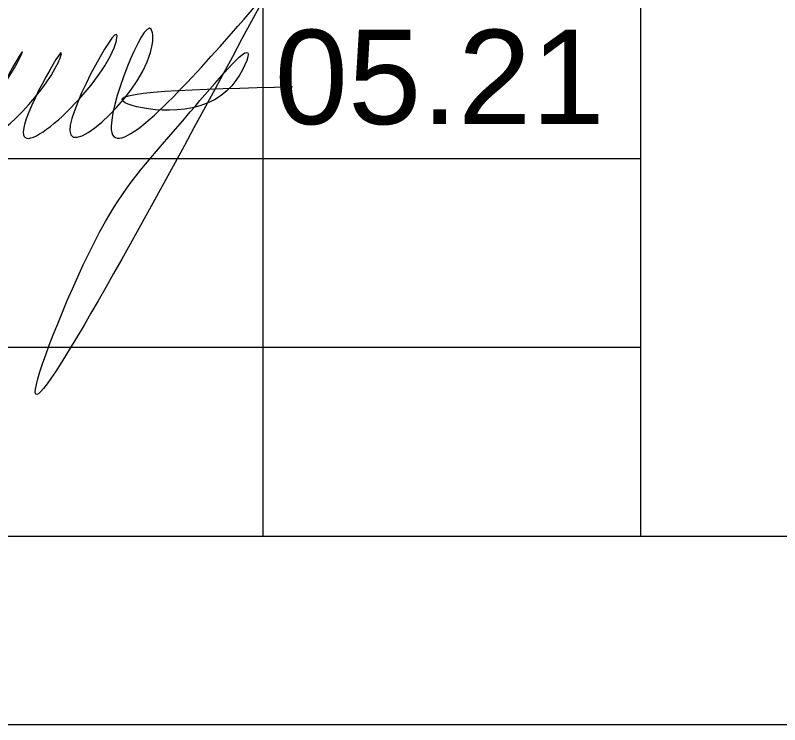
# Model space of a CAD drawing. Header units: metres. Extents: x 0 to 61.5, y -2.9 to 31.9.
# Drawn here: x 47.344 to 49.369, y 0 to 1.88 of the extents above; entities that cross this region are included whole.
import ezdxf

# ---------------------------------------------------------------- set-up
doc = ezdxf.new("R2010")
doc.units = ezdxf.units.M
doc.header["$MEASUREMENT"] = 0
doc.layers.add('Level 50', color=7, linetype='Continuous', lineweight=0)
doc.layers.add('Level 63', color=7, linetype='Continuous', lineweight=0)
doc.styles.add('GOST 2.304', font='CS_Gost2304.shx')

msp = doc.modelspace()

# ---------------------------------------------------------------- linework, layer by layer
at = {"color": 5, "linetype": 'Continuous', "lineweight": 0}
msp.add_spline([(46.5104999, 1.49924661), (46.6131653, 1.73406442), (46.63834866, 1.82804998), (46.63834866, 1.8812539), (46.60712132, 1.91248123), (46.55784105, 1.91248123), (46.48049478, 1.86782534), (46.42574226, 1.79803702), (46.41129059, 1.75764868), (46.41129059, 1.68903208), (46.42833808, 1.62540998), (46.47117497, 1.56471233), (46.52043692, 1.53627093), (46.58719954, 1.5251278), (46.6552517, 1.54336232), (46.71372781, 1.56995845), (46.75383485, 1.60095823), (46.82519863, 1.72456392), (46.89139254, 1.86062742), (46.94511801, 1.97105519), (47.00134744, 2.06844743), (47.0385609, 2.12060835), (47.05592496, 2.12526103), (47.06261845, 2.10028059), (47.05160641, 2.05918309), (47.01913357, 2.01434288), (46.82790659, 1.64591227), (46.76713859, 1.54065901), (46.72162428, 1.51438131), (46.70945088, 1.53546625), (46.70379756, 1.55656474), (46.69630544, 1.63203542), (46.72942908, 1.75565456), (46.82427117, 1.96234765), (46.92253333, 2.13254271), (46.82547961, 1.93522989), (46.88862204, 1.99082299), (46.75984982, 1.76778296), (46.86060019, 1.89830713), (46.93477119, 1.94112978), (46.99101705, 1.92605875), (47.01781566, 1.86593019), (47.02572602, 1.76900969), (46.9549469, 1.5461897), (46.86717967, 1.48190092), (46.80262067, 1.45496765), (46.70341568, 1.45121555), (46.6346372, 1.48037665), (46.62212233, 1.50205303), (46.61456604, 1.55266764), (46.62833393, 1.60405013), (46.70404943, 1.63163441), (46.8569518, 1.76860779), (46.74145799, 1.5413793), (46.80091624, 1.57570753), (46.95515357, 1.72994487), (46.96727263, 1.7751738), (46.8421053, 1.55837763), (46.97507064, 1.65936318), (47.04342782, 1.78227291), (46.92607309, 1.54924507), (47.08794014, 1.67684234), (47.14639786, 1.78227291), (47.02319187, 1.56469504), (47.18930276, 1.67070195), (47.25578102, 1.78227291), (47.14598722, 1.56242203), (47.31585984, 1.69891687), (47.36337095, 1.78227291), (47.26175442, 1.56562219), (47.45934596, 1.75766365), (47.46421617, 1.76987937), (47.36574793, 1.57757094), (47.60990643, 1.80453182), (47.61257165, 1.81447855), (47.48848785, 1.57401709), (47.70755819, 1.80462392), (47.70755819, 1.83356898), (47.5983493, 1.58573207), (47.89860414, 1.81058862), (48.24266292, 2.30366584), (48.37761791, 2.59418621), (47.40011793, 0.90110659), (47.58323049, 1.33308721), (47.80796559, 1.62367906), (47.96110764, 1.77682111), (47.90549017, 1.68048883), (47.63542488, 1.64811904), (48.07812403, 1.690683)], degree=3, dxfattribs=at)
at = {"layer": 'Level 50', "color": 7, "linetype": 'Continuous', "lineweight": 13}
msp.add_line((1.56103504, 0.49999116), (60.9999691, 0.49999116), dxfattribs=at)
at = {"layer": 'Level 50', "color": 7, "linetype": 'Continuous', "lineweight": 0}
msp.add_line((61.4999691, -0.00000884), (-0.0000309, -0.00000884), dxfattribs=at)
at = {"layer": 'Level 63', "color": 7, "linetype": 'Continuous', "lineweight": 13}
for p, q in [((47.9999691, 5.99999116), (47.9999691, 0.49999116)), ((48.9999691, 5.99999116), (48.9999691, 0.49999116))]:
    msp.add_line(p, q, dxfattribs=at)
at = {"layer": 'Level 63', "color": 7, "linetype": 'Continuous', "lineweight": 0}
for p, q in [((42.4999691, 1.49999116), (48.9999691, 1.49999116)), ((42.4999691, 0.99999116), (48.9999691, 0.99999116))]:
    msp.add_line(p, q, dxfattribs=at)

# ---------------------------------------------------------------- texts
at = {"color": 7, "linetype": 'Continuous', "lineweight": 30, "insert": (48.03126432, 1.84128344), "char_height": 0.25, "attachment_point": 1, "line_spacing_factor": 0.72, "style": 'GOST 2.304'}
msp.add_mtext('\\fArial|b0|i0|c204204|p39;05.21', dxfattribs=at)

doc.saveas('drawing.dxf')
